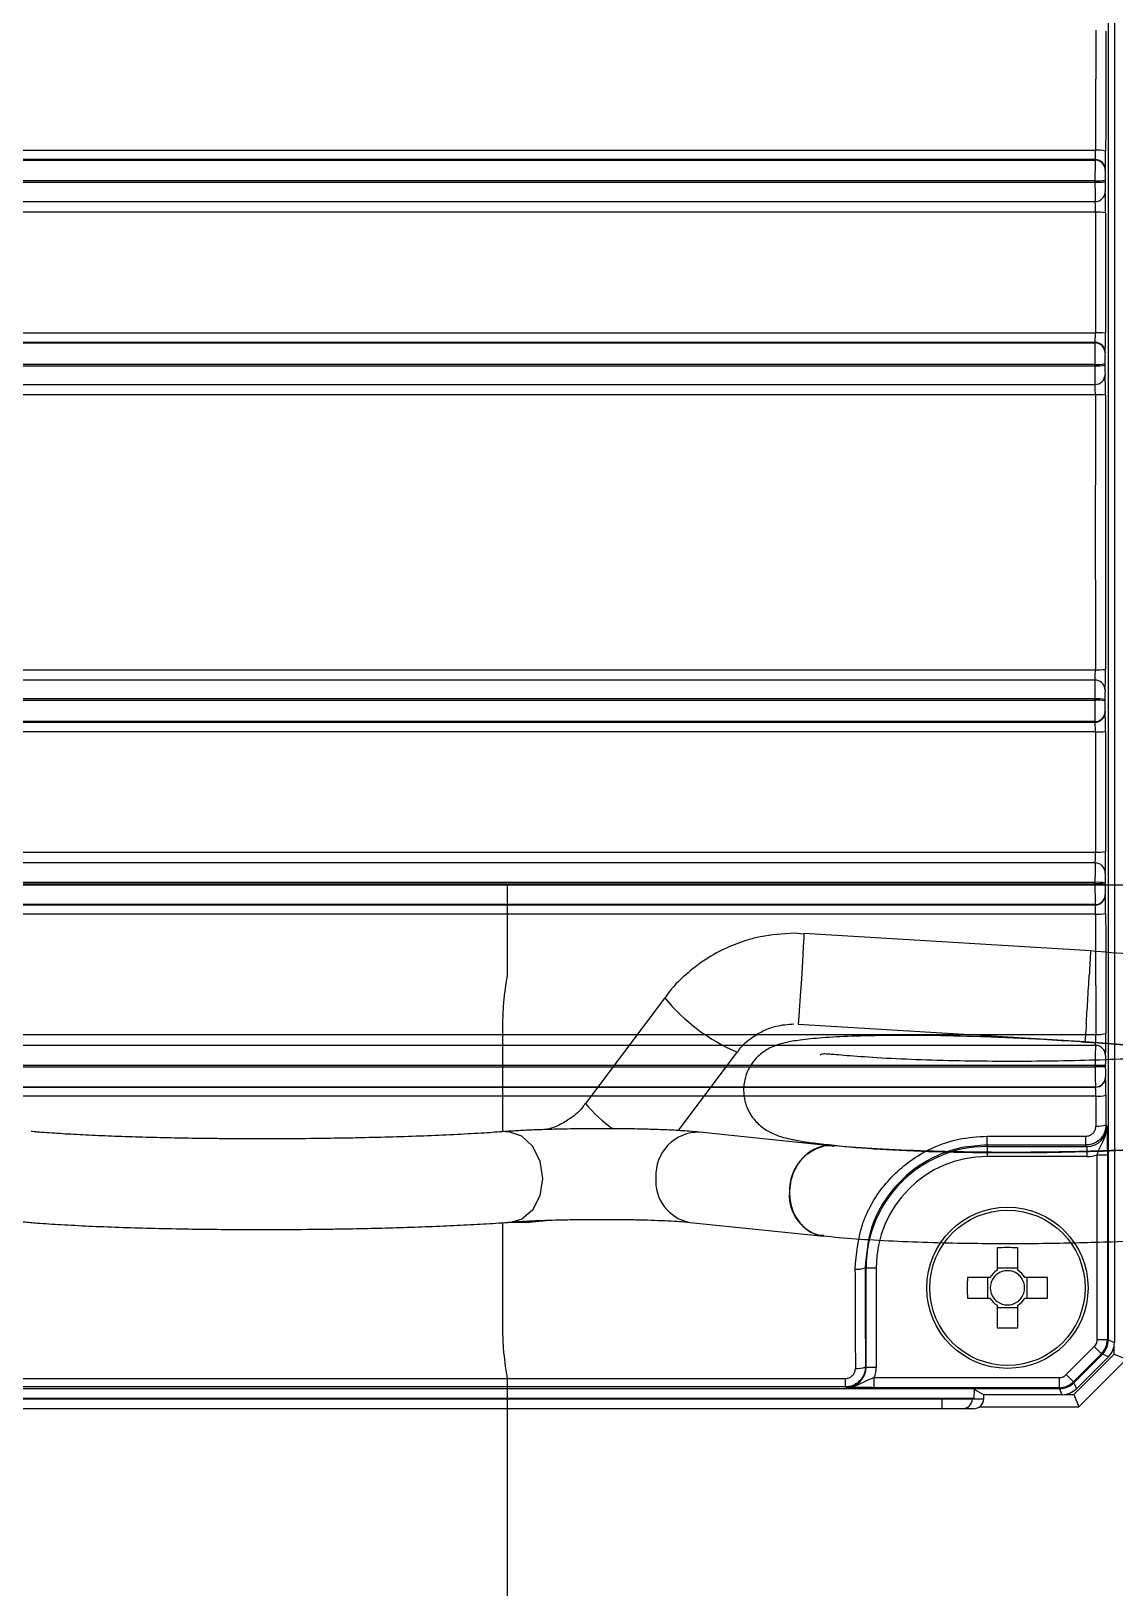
# Model space of a CAD drawing. Header units: centimetres. Extents: x 470464 to 524273, y 49611 to 59074.
# Drawn here: x 508258.4 to 508263.77, y 50594.42 to 50602.15 of the extents above; entities that cross this region are included whole.
import ezdxf

# ---------------------------------------------------------------- set-up
doc = ezdxf.new("R2010")
doc.units = ezdxf.units.CM
doc.header["$MEASUREMENT"] = 0
doc.layers.add('S-COLS-CONC', color=4, linetype='Continuous', lineweight=40)
doc.layers.add('vinç', color=7, linetype='Continuous')

# ---------------------------------------------------------------- blocks, each defined once
blk = doc.blocks.new('dfgxzdyrsgdzb')
at = {"color": 2, "linetype": 'Continuous', "lineweight": 25}
for p, q in [((428299.8887, 68884.4031), (428297.1887, 68884.4031)), ((428299.8887, 68883.95), (428299.8887, 68884.4031)), ((428301.3584, 68884.1588), (428301.3097, 68884.1628)), ((428302.7821, 68884.0748), (428301.3584, 68884.1613)), ((428300.6683, 68883.8423), (428300.276, 68883.3183)), ((428299.8653, 68883.1776), (428299.8653, 68883.7031)), ((428301.3311, 68883.7122), (428302.7565, 68883.6255)), ((428300.737, 68883.1831), (428301.0285, 68883.5726)), ((428299.8719, 68883.1781), (428299.8653, 68883.1781)), ((428301.504, 68883.1062), (428300.8417, 68883.1753)), ((428299.8653, 68882.2031), (428299.8653, 68882.7265)), ((428299.89, 68882.7281), (428299.9949, 68882.7281)), ((428299.9949, 68882.7281), (428300.0984, 68882.7389)), ((428300.795, 68882.7277), (428301.4573, 68882.6586)), ((428299.8887, 68880.1495), (428299.8887, 68881.9562))]:
    blk.add_line(p, q, dxfattribs=at)
at = {"color": 2, "linetype": 'Continuous', "lineweight": 25, "flags": 128}
for points in [[(428301.3584, 68884.1613), (428301.3584, 68884.1613), (428301.358, 68884.1442), (428301.3555, 68884.0955), (428301.3514, 68884.0226), (428301.3463, 68883.9367), (428301.3409, 68883.8507), (428301.3362, 68883.7779), (428301.3327, 68883.7292), (428301.3311, 68883.7122), (428301.3311, 68883.7122)], [(428299.876, 68883.1783), (428299.893, 68883.1785), (428299.9574, 68883.158), (428300.0121, 68883.1064), (428300.0488, 68883.0316), (428300.0619, 68882.945), (428300.0494, 68882.8598), (428300.0132, 68882.7889), (428299.9588, 68882.7431), (428299.9097, 68882.7295)]]:
    blk.add_lwpolyline(points, dxfattribs=at)
at = {"color": 2, "linetype": 'Continuous', "lineweight": 25}
for centre, radius, start, end in [((428301.3912, 68884.4326), 0.9333, 219.23358, 247.1333), ((428300.7371, 68883.6809), 0.5866, 218.18514, 236.38363), ((428300.837, 68882.9629), 0.2125, 88.7333, 183.06688), ((428301.5108, 68882.8873), 0.2239, 104.74429, 182.43694), ((428300.8305, 68882.9313), 0.2066, 174.38832, 260.11153), ((428301.4916, 68882.8608), 0.2051, 175.93618, 260.37703)]:
    blk.add_arc(centre, radius, start, end, dxfattribs=at)
for points, knots in [([(428301.3097, 68884.1628), (428301.2538, 68884.1596), (428301.1756, 68884.1551), (428301.0639, 68884.1259), (428300.9718, 68884.0912), (428300.8679, 68884.0343), (428300.7697, 68883.9571), (428300.7017, 68883.8911), (428300.6737, 68883.8476), (428300.6696, 68883.8413)], [0, 0, 0, 0, 0.225107, 0.315069, 0.464945, 0.621669, 0.791057, 0.969677, 1, 1, 1, 1]), ([(428301.4454, 68883.118), (428301.4785, 68883.1141), (428301.5641, 68883.104), (428301.7503, 68883.0917), (428302.0038, 68883.081), (428302.3014, 68883.0759), (428302.6206, 68883.0776), (428302.9373, 68883.0863), (428303.237, 68883.1016), (428303.5097, 68883.123), (428303.7463, 68883.1494), (428303.9413, 68883.1797), (428304.0969, 68883.2133), (428304.217, 68883.251), (428304.3115, 68883.2933), (428304.3944, 68883.3578), (428304.4446, 68883.4375), (428304.4667, 68883.516), (428304.463, 68883.5927), (428304.4394, 68883.6647), (428304.3961, 68883.7289), (428304.351, 68883.7688), (428304.303, 68883.8012), (428304.2458, 68883.8308), (428304.1543, 68883.867), (428304.0153, 68883.908), (428303.8141, 68883.9527), (428303.5392, 68883.9983), (428303.1866, 68884.0423), (428302.9208, 68884.0636), (428302.7806, 68884.0748)], [0, 0, 0, 0, 0.027564, 0.071407, 0.118735, 0.168997, 0.21831, 0.266058, 0.312274, 0.356986, 0.400221, 0.441162, 0.47887, 0.513444, 0.545598, 0.57894, 0.596424, 0.614226, 0.630548, 0.64354, 0.662387, 0.68407, 0.698506, 0.720212, 0.749274, 0.785557, 0.828918, 0.87921, 0.936285, 1, 1, 1, 1]), ([(428302.7805, 68884.0733), (428302.7806, 68884.0737), (428302.7809, 68884.0755), (428302.7805, 68884.0642), (428302.7793, 68884.0396), (428302.7773, 68884.0027), (428302.7755, 68883.9706), (428302.7746, 68883.9546)], [0, 0, 0, 0, 0.074022, 0.305517, 0.537011, 0.768506, 1, 1, 1, 1]), ([(428299.8653, 68883.7031), (428299.8659, 68883.7309), (428299.8669, 68883.7866), (428299.8742, 68883.8611), (428299.8822, 68883.9173), (428299.8881, 68883.9498), (428299.8881, 68883.95), (428299.8881, 68883.95)], [0, 0, 0, 0, 0.212323, 0.424557, 0.639092, 0.855189, 1, 1, 1, 1]), ([(428301.0303, 68883.5719), (428301.033, 68883.5764), (428301.0508, 68883.6069), (428301.0968, 68883.6439), (428301.1591, 68883.6813), (428301.2282, 68883.7068), (428301.2795, 68883.7106), (428301.3097, 68883.7128)], [0, 0, 0, 0, 0.0486, 0.328226, 0.528743, 0.723059, 1, 1, 1, 1]), ([(428302.7599, 68883.715), (428302.759, 68883.7008), (428302.7571, 68883.6723), (428302.755, 68883.6436), (428302.7537, 68883.6274), (428302.7535, 68883.6274), (428302.7534, 68883.6273)], [0, 0, 0, 0, 0.275194, 0.550388, 0.825582, 1, 1, 1, 1]), ([(428302.7526, 68883.6214), (428302.6905, 68883.6259), (428302.5261, 68883.6377), (428302.2713, 68883.6486), (428302.0062, 68883.6555), (428301.7805, 68883.6562), (428301.5952, 68883.6522), (428301.449, 68883.6443), (428301.3423, 68883.6337), (428301.2696, 68883.6215), (428301.22, 68883.607), (428301.188, 68883.5934), (428301.1537, 68883.5722), (428301.1203, 68883.5427), (428301.0929, 68883.5069), (428301.0699, 68883.459), (428301.0559, 68883.3973), (428301.0651, 68883.3147), (428301.1016, 68883.2457), (428301.1509, 68883.1976), (428301.222, 68883.1575), (428301.291, 68883.1409), (428301.3648, 68883.1264), (428301.4289, 68883.1198), (428301.4454, 68883.118)], [0, 0, 0, 0, 0.054241, 0.14345, 0.227636, 0.30691, 0.381358, 0.451042, 0.51583, 0.570415, 0.612243, 0.641315, 0.658677, 0.673977, 0.690761, 0.704355, 0.724339, 0.750237, 0.779334, 0.809721, 0.840034, 0.904208, 0.975317, 1, 1, 1, 1]), ([(428304.0634, 68883.6732), (428304.0644, 68883.6743), (428304.0701, 68883.6807), (428304.0296, 68883.6608), (428303.9598, 68883.6439), (428303.8444, 68883.6195), (428303.6909, 68883.5962), (428303.509, 68883.5753), (428303.3121, 68883.5583), (428303.1089, 68883.5452), (428302.9044, 68883.5359), (428302.6965, 68883.5296), (428302.4823, 68883.5265), (428302.2618, 68883.5266), (428302.0421, 68883.5304), (428301.8343, 68883.5378), (428301.6536, 68883.5486), (428301.5251, 68883.5589), (428301.4509, 68883.5662), (428301.442, 68883.5605), (428301.4381, 68883.558)], [0, 0, 0, 0, 0.010226, 0.057107, 0.108378, 0.16425, 0.224551, 0.285004, 0.3434, 0.399666, 0.453735, 0.506829, 0.563205, 0.623177, 0.686702, 0.753729, 0.822766, 0.888664, 0.950738, 1, 1, 1, 1]), ([(428303.3641, 68883.5636), (428303.3095, 68883.5704), (428303.1572, 68883.5894), (428302.9468, 68883.6087), (428302.7967, 68883.6186), (428302.7526, 68883.6214)], [0, 0, 0, 0, 0.283421, 0.789535, 1, 1, 1, 1]), ([(428302.7533, 68883.6257), (428302.8713, 68883.6165), (428303.0901, 68883.5995), (428303.2883, 68883.5758), (428303.3797, 68883.5649)], [0, 0, 0, 0, 0.539074, 1, 1, 1, 1]), ([(428300.2743, 68883.3191), (428300.2716, 68883.3146), (428300.2537, 68883.2841), (428300.2078, 68883.2467), (428300.1453, 68883.2104), (428300.102, 68883.1915), (428300.0776, 68883.1887), (428300.0742, 68883.1883)], [0, 0, 0, 0, 0.065003, 0.435395, 0.700999, 0.95839, 1, 1, 1, 1]), ([(428300.2743, 68883.3191), (428300.2716, 68883.3146), (428300.2537, 68883.2841), (428300.2078, 68883.2467), (428300.1453, 68883.2104), (428300.102, 68883.1915), (428300.0776, 68883.1887), (428300.0742, 68883.1883)], [0, 0, 0, 0, 0.065003, 0.435395, 0.700999, 0.95839, 1, 1, 1, 1]), ([(428301.4554, 68882.6606), (428301.5069, 68882.6557), (428301.6063, 68882.6462), (428301.7946, 68882.6353), (428301.9913, 68882.6279), (428302.2451, 68882.6227), (428302.5447, 68882.6226), (428302.8677, 68882.6304), (428303.1577, 68882.6437), (428303.4448, 68882.6639), (428303.684, 68882.6892), (428303.868, 68882.7161), (428304.0274, 68882.7453), (428304.167, 68882.7823), (428304.2676, 68882.8228), (428304.3401, 68882.8687), (428304.3904, 68882.9157), (428304.4293, 68882.9744), (428304.4528, 68883.045), (428304.4564, 68883.1183), (428304.439, 68883.1853), (428304.4098, 68883.2422), (428304.3752, 68883.2857), (428304.3451, 68883.3088), (428304.3336, 68883.3176)], [0, 0, 0, 0, 0.061128, 0.118206, 0.171247, 0.220266, 0.306103, 0.376024, 0.435378, 0.502458, 0.579054, 0.621107, 0.664892, 0.738004, 0.788364, 0.819909, 0.846147, 0.871518, 0.890755, 0.915267, 0.937724, 0.954245, 0.982566, 1, 1, 1, 1]), ([(428298.7533, 68883.1424), (428298.6801, 68883.1423), (428298.5773, 68883.1422), (428298.4283, 68883.1434), (428298.3043, 68883.145), (428298.163, 68883.1478), (428298.0236, 68883.1516), (428297.8893, 68883.1565), (428297.7641, 68883.1623), (428297.6525, 68883.1688), (428297.5725, 68883.1744), (428297.535, 68883.1779), (428297.525, 68883.1788)], [0, 0, 0, 0, 0.151332, 0.212698, 0.313467, 0.416205, 0.524263, 0.634285, 0.744685, 0.854029, 0.961031, 1, 1, 1, 1]), ([(428299.876, 68883.1784), (428299.8427, 68883.176), (428299.7702, 68883.1707), (428299.6405, 68883.1636), (428299.4947, 68883.1571), (428299.3405, 68883.1518), (428299.1951, 68883.148), (428299.0583, 68883.1453), (428298.9158, 68883.1433), (428298.8129, 68883.1427), (428298.7533, 68883.1424)], [0, 0, 0, 0, 0.117395, 0.25569, 0.393883, 0.527332, 0.660091, 0.757576, 0.859548, 1, 1, 1, 1]), ([(428300.3227, 68883.1928), (428300.2761, 68883.1924), (428300.2111, 68883.1919), (428300.1199, 68883.1899), (428300.0477, 68883.1877), (428299.9708, 68883.1843), (428299.9138, 68883.1812), (428299.8857, 68883.1789), (428299.8779, 68883.1783)], [0, 0, 0, 0, 0.2792992, 0.390031, 0.5695758, 0.7477291, 0.9305916, 1, 1, 1, 1]), ([(428300.84, 68883.1751), (428300.8235, 68883.1768), (428300.7839, 68883.1809), (428300.707, 68883.1853), (428300.6212, 68883.1888), (428300.5405, 68883.191), (428300.4438, 68883.1927), (428300.3702, 68883.1927), (428300.3227, 68883.1928)], [0, 0, 0, 0, 0.1394829, 0.3360875, 0.5062336, 0.6412146, 0.7684189, 1, 1, 1, 1]), ([(428301.507, 68883.1044), (428301.4964, 68883.1063), (428301.4644, 68883.1119), (428301.41, 68883.0937), (428301.3531, 68883.0532), (428301.3159, 68882.9996), (428301.2923, 68882.94), (428301.289, 68882.9008), (428301.2871, 68882.8777)], [0, 0, 0, 0, 0.098319, 0.296576, 0.494769, 0.693018, 0.818763, 1, 1, 1, 1]), ([(428303.6979, 68883.1455), (428303.6791, 68883.1429), (428303.619, 68883.1344), (428303.4967, 68883.121), (428303.3236, 68883.1055), (428303.1135, 68883.0915), (428302.8686, 68883.0802), (428302.5937, 68883.0731), (428302.2988, 68883.0716), (428302.0013, 68883.0768), (428301.7168, 68883.0887), (428301.5777, 68883.1013), (428301.5057, 68883.1078)], [0, 0, 0, 0, 0.030936, 0.098818, 0.176581, 0.264259, 0.361888, 0.469493, 0.587093, 0.714705, 0.852338, 1, 1, 1, 1]), ([(428301.2871, 68882.8753), (428301.2893, 68882.8501), (428301.2933, 68882.8064), (428301.3214, 68882.7452), (428301.3631, 68882.6969), (428301.4126, 68882.6663), (428301.4459, 68882.6643), (428301.4574, 68882.6636)], [0, 0, 0, 0, 0.234292, 0.407713, 0.641631, 0.875569, 1, 1, 1, 1]), ([(428297.4862, 68882.7306), (428297.5089, 68882.7286), (428297.5655, 68882.7236), (428297.6747, 68882.7166), (428297.8099, 68882.7095), (428297.9588, 68882.7035), (428298.1187, 68882.6987), (428298.2731, 68882.6955), (428298.4173, 68882.6935), (428298.5726, 68882.6922), (428298.6852, 68882.6923), (428298.7548, 68882.6924)], [0, 0, 0, 0, 0.0784524, 0.1951193, 0.3168351, 0.4386031, 0.5571827, 0.6808718, 0.7721395, 0.8592045, 1, 1, 1, 1]), ([(428298.7548, 68882.6924), (428298.8295, 68882.6928), (428298.9344, 68882.6935), (428299.0865, 68882.6957), (428299.2132, 68882.6983), (428299.3579, 68882.7021), (428299.5011, 68882.7071), (428299.6404, 68882.7131), (428299.7701, 68882.7201), (428299.8602, 68882.7257), (428299.9027, 68882.7291), (428299.9097, 68882.7297)], [0, 0, 0, 0, 0.1719895, 0.241657, 0.3561533, 0.4730076, 0.5961527, 0.721913, 0.8486786, 0.9750815, 1, 1, 1, 1]), ([(428299.913, 68882.7295), (428299.921, 68882.7302), (428299.9495, 68882.7326), (428300.0122, 68882.7358), (428300.0876, 68882.7388), (428300.162, 68882.7408), (428300.2395, 68882.7422), (428300.2955, 68882.7426), (428300.3242, 68882.7428)], [0, 0, 0, 0, 0.087961, 0.310855, 0.494431, 0.644138, 0.817114, 1, 1, 1, 1]), ([(428300.3242, 68882.7428), (428300.3683, 68882.7427), (428300.4299, 68882.7427), (428300.5158, 68882.7414), (428300.5831, 68882.7398), (428300.6539, 68882.7372), (428300.7153, 68882.7341), (428300.7635, 68882.7308), (428300.785, 68882.7286), (428300.7941, 68882.7277)], [0, 0, 0, 0, 0.228398, 0.319172, 0.465534, 0.609574, 0.755077, 0.895224, 1, 1, 1, 1]), ([(428299.8881, 68881.9562), (428299.8883, 68881.9553), (428299.8889, 68881.9518), (428299.8855, 68881.9705), (428299.8796, 68882.0069), (428299.8724, 68882.0609), (428299.8664, 68882.1326), (428299.8656, 68882.182), (428299.8653, 68882.2031)], [0, 0, 0, 0, 0.068724, 0.279483, 0.407907, 0.623287, 0.838719, 1, 1, 1, 1])]:
    blk.add_open_spline(points, degree=3, knots=knots, dxfattribs=at)
for points in [[(428302.767, 68883.8261), (428302.7697, 68883.8701), (428302.7724, 68883.9154), (428302.7746, 68883.9546)], [(428302.7599, 68883.715), (428302.762, 68883.7472), (428302.7645, 68883.786), (428302.767, 68883.8261)], [(428301.287, 68882.8753), (428301.287, 68882.8761), (428301.287, 68882.8769), (428301.2871, 68882.8777)]]:
    blk.add_open_spline(points, degree=3, dxfattribs=at)
blk = doc.blocks.new('djdtyryhryryhftr')
at = {"layer": 'vinç', "color": 2}
blk.add_line((428247.4182, 69102.9634), (428329.9182, 69102.9634), dxfattribs=at)
blk = doc.blocks.new('tyrhjutry5wjtuydhtsr')
at = {"color": 2, "linetype": 'Continuous', "lineweight": 25}
for p, q in [((71819.6983, 30597.1106), (71819.6983, 30589.0934)), ((71819.6987, 30597.1108), (71819.6987, 30589.0933)), ((71819.7289, 30597.1232), (71819.7289, 30589.0808)), ((71811.2611, 30594.9978), (71819.6355, 30594.9978)), ((71819.6339, 30594.9516), (71811.2627, 30594.9516)), ((71811.2632, 30594.9497), (71819.6335, 30594.9497)), ((71819.6335, 30594.9497), (71819.6339, 30594.9516)), ((71819.6839, 30594.9017), (71819.6834, 30594.8998)), ((71819.6326, 30594.8465), (71811.264, 30594.8465)), ((71811.264, 30594.8396), (71819.6326, 30594.8396)), ((71819.6326, 30594.8396), (71819.6326, 30594.8465)), ((71819.6826, 30594.8482), (71819.6826, 30594.8414)), ((71811.2631, 30594.7432), (71819.6335, 30594.7432)), ((71819.6352, 30594.6901), (71811.2614, 30594.6901)), ((71811.262, 30594.0925), (71819.6347, 30594.0925)), ((71819.6331, 30594.0446), (71811.2635, 30594.0446)), ((71811.264, 30594.0418), (71819.6326, 30594.0418)), ((71819.6326, 30594.0418), (71819.6331, 30594.0446)), ((71819.6319, 30593.9354), (71811.2648, 30593.9354)), ((71819.6319, 30593.9285), (71819.6319, 30593.9354)), ((71819.6818, 30593.9389), (71819.6819, 30593.932)), ((71819.6831, 30593.9949), (71819.6826, 30593.9921)), ((71811.2648, 30593.9285), (71819.6319, 30593.9285)), ((71819.6345, 30593.7842), (71811.2621, 30593.7842)), ((71811.2639, 30593.8355), (71819.6327, 30593.8355)), ((71811.2621, 30592.4198), (71819.6345, 30592.4198)), ((71819.6327, 30592.3685), (71811.2639, 30592.3685)), ((71819.6424, 30592.3676), (71819.6327, 30592.3685)), ((71819.6319, 30592.2755), (71811.2648, 30592.2755)), ((71811.2648, 30592.2686), (71819.6319, 30592.2686)), ((71819.6319, 30592.2686), (71819.6319, 30592.2755)), ((71819.6819, 30592.272), (71819.6818, 30592.2651)), ((71811.2635, 30592.1594), (71819.6331, 30592.1594)), ((71819.6326, 30592.1622), (71811.264, 30592.1622)), ((71819.6331, 30592.1594), (71819.6326, 30592.1622)), ((71819.6826, 30592.2119), (71819.6831, 30592.2091)), ((71819.6347, 30592.1116), (71811.262, 30592.1116)), ((71811.2614, 30591.5139), (71819.6352, 30591.5139)), ((71819.6335, 30591.4609), (71811.2631, 30591.4609)), ((71819.6326, 30591.3644), (71811.264, 30591.3644)), ((71811.264, 30591.3575), (71819.6326, 30591.3575)), ((71819.6326, 30591.3575), (71819.6326, 30591.3644)), ((71819.6826, 30591.3627), (71819.6826, 30591.3558)), ((71811.2627, 30591.2524), (71819.6339, 30591.2524)), ((71819.6335, 30591.2543), (71811.2632, 30591.2543)), ((71819.6339, 30591.2524), (71819.6335, 30591.2543)), ((71819.6834, 30591.3042), (71819.6839, 30591.3023)), ((71819.6355, 30591.2062), (71811.2611, 30591.2062)), ((71811.2602, 30590.6099), (71819.6364, 30590.6099)), ((71819.6348, 30590.5552), (71811.2618, 30590.5552)), ((71819.634, 30590.4554), (71811.2626, 30590.4554)), ((71811.2626, 30590.4486), (71819.634, 30590.4486)), ((71819.634, 30590.4486), (71819.634, 30590.4554)), ((71819.684, 30590.4554), (71819.634, 30590.4554)), ((71819.684, 30590.4486), (71819.634, 30590.4486)), ((71819.684, 30590.4554), (71819.684, 30590.4486)), ((71819.6848, 30590.3986), (71819.6853, 30590.3977)), ((71819.637, 30590.3031), (71811.2596, 30590.3031)), ((71811.2613, 30590.3477), (71819.6353, 30590.3477)), ((71819.6348, 30590.3486), (71811.2618, 30590.3486)), ((71819.6353, 30590.3477), (71819.6348, 30590.3486)), ((71819.6873, 30590.1607), (71819.6922, 30590.1533)), ((71819.0983, 30590.1048), (71819.5874, 30590.1048)), ((71819.0983, 30590.0606), (71819.0983, 30590.1048)), ((71819.5874, 30590.0606), (71819.5874, 30590.1048)), ((71819.5874, 30590.0606), (71819.0983, 30590.0606)), ((71819.0983, 30590.0533), (71819.0983, 30590.0606)), ((71819.0983, 30590.0533), (71819.5923, 30590.0533)), ((71819.0983, 30590.0533), (71819.0983, 30590.0033)), ((71819.5923, 30590.0033), (71819.0983, 30590.0033)), ((71819.5923, 30590.0533), (71819.5874, 30590.0606)), ((71819.5923, 30590.0533), (71819.5923, 30590.0033)), ((71819.6439, 30590.0125), (71819.6939, 30590.0125)), ((71819.6439, 30589.0952), (71819.6439, 30590.0125)), ((71819.6939, 30590.0125), (71819.6939, 30589.0952)), ((71819.1468, 30589.5505), (71819.1468, 30589.4388)), ((71819.2498, 30589.4388), (71819.2498, 30589.5505)), ((71818.497, 30589.452), (71818.4919, 30589.452)), ((71818.497, 30588.9581), (71818.497, 30589.452)), ((71818.497, 30589.452), (71818.547, 30589.452)), ((71818.547, 30589.452), (71818.547, 30588.9581)), ((71819.1115, 30589.4035), (71818.9999, 30589.4035)), ((71819.1, 30589.4035), (71819.1, 30589.3005)), ((71819.2498, 30589.4503), (71819.1468, 30589.4503)), ((71819.3968, 30589.4035), (71819.2851, 30589.4035)), ((71819.2966, 30589.3005), (71819.2966, 30589.4035)), ((71818.9999, 30589.3005), (71819.1115, 30589.3005)), ((71819.2851, 30589.3005), (71819.3968, 30589.3005)), ((71819.1468, 30589.2652), (71819.1468, 30589.1536)), ((71819.1468, 30589.2537), (71819.2498, 30589.2537)), ((71819.2498, 30589.1536), (71819.2498, 30589.2652)), ((71819.6439, 30589.0952), (71819.6939, 30589.0952)), ((71819.6939, 30589.0952), (71819.6983, 30589.0934)), ((71819.6987, 30589.0933), (71819.6983, 30589.0933)), ((71819.6987, 30589.0933), (71819.7289, 30589.0808)), ((71819.7283, 30589.022), (71819.7283, 30589.0704)), ((71819.4904, 30588.921), (71819.6293, 30589.0599)), ((71819.6646, 30589.0245), (71819.5258, 30588.8857)), ((71819.669, 30589.0227), (71819.5276, 30588.8813)), ((71819.6695, 30589.0225), (71819.5278, 30588.8809)), ((71819.5283, 30588.822), (71819.7283, 30589.022)), ((71819.6996, 30589.0101), (71819.5403, 30588.8508)), ((71819.5533, 30588.7618), (71819.7885, 30588.9971)), ((71819.6293, 30589.0599), (71819.6646, 30589.0245)), ((71819.669, 30589.0227), (71819.6646, 30589.0245)), ((71819.6695, 30589.0225), (71819.6691, 30589.0228)), ((71819.6996, 30589.0101), (71819.6695, 30589.0225)), ((71819.7283, 30589.022), (71819.7885, 30588.9971)), ((71818.4939, 30588.9602), (71818.497, 30588.9581)), ((71818.497, 30588.9581), (71818.547, 30588.9581)), ((71819.4904, 30588.921), (71819.5258, 30588.8857)), ((71812.4641, 30588.852), (71819.0326, 30588.852)), ((71812.5025, 30588.9019), (71818.3941, 30588.9019)), ((71818.3941, 30588.86), (71812.5025, 30588.86)), ((71818.3941, 30588.86), (71818.3941, 30588.9019)), ((71818.397, 30588.8581), (71818.3941, 30588.86)), ((71818.5378, 30588.8564), (71818.5378, 30588.9064)), ((71818.5378, 30588.9064), (71819.4551, 30588.9064)), ((71819.4551, 30588.8564), (71818.5378, 30588.8564)), ((71819.0326, 30588.852), (71819.0308, 30588.802)), ((71819.0815, 30588.8215), (71819.0324, 30588.8465)), ((71819.0326, 30588.852), (71819.4569, 30588.852)), ((71819.4571, 30588.8516), (71819.0326, 30588.8516)), ((71819.4551, 30588.9064), (71819.4551, 30588.8564)), ((71819.4569, 30588.852), (71819.4551, 30588.8564)), ((71819.4571, 30588.8516), (71819.4571, 30588.852)), ((71819.4695, 30588.8215), (71819.4571, 30588.8516)), ((71819.5258, 30588.8857), (71819.5276, 30588.8813)), ((71819.5278, 30588.8809), (71819.5275, 30588.8812)), ((71819.5278, 30588.8809), (71819.5403, 30588.8508)), ((71819.0308, 30588.802), (71812.4658, 30588.802)), ((71812.6234, 30588.8003), (71818.8732, 30588.8003)), ((71818.8732, 30588.8003), (71818.8732, 30588.802)), ((71818.8732, 30588.8003), (71819.0249, 30588.8003)), ((71818.8732, 30588.8003), (71818.8732, 30588.752)), ((71819.0249, 30588.8003), (71819.025, 30588.802)), ((71819.0249, 30588.8003), (71819.0808, 30588.8003)), ((71819.0605, 30588.7618), (71819.5533, 30588.7618)), ((71819.0808, 30588.8003), (71819.0815, 30588.8215)), ((71819.4695, 30588.8215), (71819.0815, 30588.8215)), ((71819.48, 30588.822), (71819.5283, 30588.822)), ((71819.5283, 30588.822), (71819.5533, 30588.7618)), ((71818.8732, 30588.752), (71812.6234, 30588.752)), ((71818.9749, 30588.752), (71818.8732, 30588.752)), ((71819.0308, 30588.752), (71818.9749, 30588.752))]:
    blk.add_line(p, q, dxfattribs=at)
for radius in [0.4, 0.3853]:
    blk.add_circle((71819.1983, 30589.352), radius, dxfattribs=at)
for centre, radius, start, end in [((71819.6334, 30594.8997), 0.05, 0.14724, 89.98378), ((71819.6339, 30594.9016), 0.05, 0.14724, 89.98378), ((71819.6475, 30594.8168), 0.1815, 77.88732, 93.76369), ((71819.6446, 30595.2207), 0.3744, 268.1687, 275.82947), ((71819.6446, 30595.2138), 0.3744, 268.1687, 275.82947), ((71819.6335, 30594.7932), 0.05, 270.02637, 359.95774), ((71819.6471, 30594.4749), 0.2155, 79.82864, 93.17386), ((71819.6466, 30593.7497), 0.343, 83.63395, 91.9986), ((71819.6327, 30593.9918), 0.05, 0.27574, 90.03027), ((71819.6331, 30593.9947), 0.05, 0.27574, 90.03027), ((71819.6438, 30594.1246), 0.1896, 266.39546, 281.58633), ((71819.6438, 30594.1177), 0.1896, 266.39546, 281.58633), ((71819.6327, 30593.8855), 0.05, 269.99736, 0.01047), ((71819.6465, 30593.2876), 0.4967, 85.61003, 91.38104), ((71819.6465, 30592.9164), 0.4967, 268.61896, 274.38997), ((71819.6327, 30592.3185), 0.05, 359.98992, 78.84414), ((71819.6438, 30592.0863), 0.1896, 78.41367, 93.60454), ((71819.6438, 30592.0794), 0.1896, 78.41367, 93.60454), ((71819.6327, 30592.2122), 0.05, 269.96973, 359.72426), ((71819.6331, 30592.2093), 0.05, 269.96973, 359.72426), ((71819.6466, 30592.4543), 0.343, 268.0014, 276.36605), ((71819.6335, 30591.4109), 0.05, 0.04226, 89.97363), ((71819.6471, 30591.7291), 0.2155, 266.82614, 280.17136), ((71819.6446, 30590.9902), 0.3744, 84.17053, 91.8313), ((71819.6446, 30590.9833), 0.3744, 84.17053, 91.8313), ((71819.6334, 30591.3043), 0.05, 270.01622, 359.85276), ((71819.6339, 30591.3024), 0.05, 270.01622, 359.85276), ((71819.6475, 30591.3873), 0.1815, 266.23631, 282.11268), ((71819.6483, 30590.7492), 0.1398, 265.13183, 285.82888), ((71819.6348, 30590.5052), 0.05, 0.12991, 89.97957), ((71819.6348, 30590.3987), 0.05, 270.02777, 359.94604), ((71819.6353, 30590.3977), 0.05, 270.02777, 359.94604), ((71819.6488, 30590.428), 0.1254, 264.58652, 287.71385), ((71819.6491, 30590.2741), 0.1196, 264.32961, 288.61602), ((71819.0983, 30589.452), 0.6013, 90, 180), ((71819.0983, 30589.452), 0.5513, 90, 180), ((71819.1983, 30588.1133), 1.4381, 87.94769, 92.05231), ((71818.4534, 30589.5446), 0.1003, 263.43836, 292.59297), ((71820.437, 30589.352), 1.4381, 177.94769, 182.05231), ((71819.1983, 30589.352), 0.1009, 120.68693, 149.31307), ((71819.1983, 30589.352), 0.0851, 142.7589, 217.2411), ((71819.1983, 30589.352), 0.0851, 127.2411, 142.7589), ((71819.1983, 30589.352), 0.0851, 52.7589, 127.2411), ((71819.1983, 30589.352), 0.1009, 30.68693, 59.31307), ((71819.1983, 30589.352), 0.0851, 37.2411, 52.7589), ((71819.1983, 30589.352), 0.0851, 322.7589, 37.2411), ((71817.9596, 30589.352), 1.4381, 357.94769, 2.05231), ((71819.1983, 30589.352), 0.1009, 210.68693, 239.31307), ((71819.1983, 30589.352), 0.0851, 217.2411, 232.7589), ((71819.1983, 30589.352), 0.1009, 300.68693, 329.31307), ((71819.1983, 30589.352), 0.0851, 307.2411, 322.7589), ((71819.1983, 30589.352), 0.0851, 232.7589, 307.2411), ((71819.1983, 30590.5907), 1.4381, 267.94769, 272.05231), ((71819.5939, 30589.0952), 0.1, 315.00361, 359.99639), ((71819.5987, 30589.0933), 0.1, 315.0009, 359.9991), ((71818.4553, 30589.0413), 0.0899, 262.72132, 295.43641), ((71819.4551, 30588.9564), 0.1, 270.00361, 314.99639), ((71819.4571, 30588.9516), 0.1, 270.0009, 314.9991), ((71818.9749, 30588.802), 0.05, 270.00416, 358.00456)]:
    blk.add_arc(centre, radius, start, end, dxfattribs=at)
for centre, major_axis, ratio, start_param, end_param in [((71820.0869, 30593.102), (0, 25.9786), 0.017421, 1.47472, 1.497755), ((71820.1369, 30593.102), (0, 25.9286), 0.017455, 1.47472, 1.497755), ((71819.6335, 30594.85), (0, 0.1), 0.008728, 0.069813, 1.605703), ((71819.6338, 30595.0015), (0, 0.05), 0.03491, 3.211406, 4.639347), ((71819.6838, 30595.0015), (0, 0.1), 0.017455, 3.211406, 4.639347), ((71819.6835, 30594.85), (0, 0.05), 0.017455, 0.069813, 1.605703), ((71819.6335, 30594.8431), (0, 0.1), 0.008728, 1.605703, 3.112285), ((71819.6835, 30594.8431), (0, 0.05), 0.017455, 1.605703, 3.112285), ((71819.6834, 30594.6932), (0, 0.1), 0.017455, 4.651219, 6.253877), ((71819.6334, 30594.6932), (0, 0.05), 0.03491, 4.651219, 6.253877), ((71820.0869, 30593.102), (0, 25.9786), 0.017421, 1.509627, 1.532661), ((71820.1369, 30593.102), (0, 25.9286), 0.017455, 1.509627, 1.532661), ((71819.6329, 30594.0944), (0, 0.05), 0.03491, 3.246312, 4.674254), ((71819.6829, 30594.0944), (0, 0.1), 0.017455, 3.246312, 4.674254), ((71819.6327, 30593.9424), (0, 0.1), 0.008728, 0.10472, 1.640609), ((71819.6827, 30593.9424), (0, 0.05), 0.017455, 0.10472, 1.640609), ((71819.6327, 30593.9355), (0, 0.1), 0.008728, 1.640609, 3.147191), ((71819.6827, 30593.9355), (0, 0.05), 0.017455, 1.640609, 3.147191), ((71819.6827, 30593.7855), (0, 0.1), 0.017455, 4.686126, 6.288784), ((71819.6327, 30593.7855), (0, 0.05), 0.03491, 4.686126, 6.288784), ((71820.0869, 30593.102), (0, 25.9786), 0.017421, 1.544533, 1.597059), ((71820.1369, 30593.102), (0, 25.9286), 0.017455, 1.544533, 1.597059), ((71819.6327, 30592.4185), (0, 0.05), 0.03491, 3.135994, 4.738652), ((71819.6827, 30592.4185), (0, 0.1), 0.017455, 3.683152, 4.738652), ((71819.6327, 30592.2685), (0, 0.1), 0.008728, 6.277587, 7.784168), ((71819.6827, 30592.2685), (0, 0.05), 0.017455, 6.277587, 6.999764), ((71819.6827, 30592.4185), (0, 0.1), 0.017455, 3.135994, 3.683152), ((71819.6327, 30592.2617), (0, 0.1), 0.008728, 1.500983, 3.036873), ((71819.6827, 30592.2617), (0, 0.05), 0.017455, 1.500983, 3.036873), ((71819.6827, 30592.2685), (0, 0.05), 0.017455, 0.716578, 1.500983), ((71819.6329, 30592.1096), (0, 0.05), 0.03491, 4.750524, 6.178466), ((71819.6829, 30592.1096), (0, 0.1), 0.017455, 4.750524, 6.178466), ((71820.0869, 30593.102), (0, 25.9786), 0.017421, 1.608931, 1.631966), ((71820.1369, 30593.102), (0, 25.9286), 0.017455, 1.608931, 1.631966), ((71819.6335, 30591.3609), (0, 0.1), 0.008728, 0.029308, 1.53589), ((71819.6334, 30591.5108), (0, 0.05), 0.03491, 3.170901, 4.773558), ((71819.6834, 30591.5108), (0, 0.1), 0.017455, 3.170901, 4.773558), ((71819.6835, 30591.3609), (0, 0.05), 0.017455, 0.029308, 1.53589), ((71819.6335, 30591.3541), (0, 0.1), 0.008728, 1.53589, 3.071779), ((71819.6835, 30591.3541), (0, 0.05), 0.017455, 1.53589, 3.071779), ((71819.6338, 30591.2025), (0, 0.05), 0.03491, 4.785431, 6.213372), ((71819.6838, 30591.2025), (0, 0.1), 0.017455, 4.785431, 6.213372), ((71820.0869, 30593.102), (0, 25.9786), 0.017421, 1.643838, 1.666872), ((71820.1369, 30593.102), (0, 25.9286), 0.017455, 1.643838, 1.666872), ((71819.6847, 30590.6051), (0, 0.1), 0.017455, 3.205807, 4.808465), ((71819.6349, 30590.4554), (0, 0.1), 0.008728, 0.064215, 1.570796), ((71819.6347, 30590.6051), (0, 0.05), 0.03491, 3.205807, 4.808465), ((71819.6848, 30590.4554), (0, 0.05), 0.017455, 0.064215, 1.570796), ((71819.6349, 30590.4486), (0, 0.1), 0.008728, 1.570796, 3.106686), ((71819.6848, 30590.4486), (0, 0.05), 0.017455, 1.570796, 3.106686), ((71819.6852, 30590.2977), (0, 0.1), 0.017455, 4.820337, 6.248279), ((71819.6352, 30590.2977), (0, 0.05), 0.03491, 4.820337, 6.248279), ((71820.0869, 30593.102), (0, 25.9786), 0.017421, 1.678745, 1.684479), ((71820.1369, 30593.102), (0, 25.9286), 0.017455, 1.678745, 1.684479), ((71819.5922, 30590.1534), (-0.0555, 0.0833), 0.999011, 2.553877, 4.124217), ((71819.5922, 30590.1534), (-0.0832, 0.1249), 0.999505, 2.553877, 2.905625), ((71819.1641, 30593.102), (0, 25.9286), 0.026186, 1.712037, 1.731225), ((71819.1142, 30593.102), (0, 25.9786), 0.026136, 1.712037, 1.731225), ((71819.5939, 30589.0952), (0.0462, -0.0191), 0.999822, 5.890549, 6.675821), ((71819.5983, 30589.0934), (0.0924, -0.0383), 0.999822, 5.890549, 6.675821), ((71819.6289, 30589.0808), (-0.0924, 0.0383), 0.999955, 2.748909, 3.534276), ((71818.397, 30588.9581), (0.0833, -0.0555), 0.999011, 5.300561, 6.870901), ((71818.397, 30588.9581), (-0.1249, 0.0832), 0.999505, 3.37756, 3.729308), ((71819.4551, 30588.9564), (-0.0191, 0.0462), 0.999822, 2.748957, 3.534229), ((71819.4569, 30588.952), (-0.0383, 0.0924), 0.999822, 2.748957, 3.534229), ((71819.4695, 30588.9215), (-0.0383, 0.0924), 0.999955, 2.748909, 3.534276), ((71819.0308, 30588.802), (-0.05, 0), 0.999848, 1.570796, 3.106686)]:
    blk.add_ellipse(centre, major_axis=major_axis, ratio=ratio, start_param=start_param, end_param=end_param, dxfattribs=at)
for points, knots in [([(71819.6873, 30590.1607), (71819.6861, 30590.1494), (71819.6839, 30590.1267), (71819.6665, 30590.0965), (71819.6408, 30590.0739), (71819.6128, 30590.0622), (71819.5945, 30590.0611), (71819.5874, 30590.0606)], [0, 0, 0, 0, 0.2164053, 0.4332752, 0.6494381, 0.8638691, 1, 1, 1, 1]), ([(71819.5874, 30590.1048), (71819.5909, 30590.105), (71819.6001, 30590.1056), (71819.6141, 30590.1115), (71819.6269, 30590.1229), (71819.6356, 30590.138), (71819.6367, 30590.1494), (71819.6373, 30590.1551)], [0, 0, 0, 0, 0.135568, 0.349274, 0.565246, 0.782603, 1, 1, 1, 1]), ([(71819.6439, 30590.0125), (71819.6466, 30590.0206), (71819.6524, 30590.0384), (71819.6701, 30590.0733), (71819.6886, 30590.1104), (71819.6923, 30590.1427), (71819.6922, 30590.1531), (71819.6922, 30590.1533)], [0, 0, 0, 0, 0.162018, 0.354554, 0.790582, 0.995844, 1, 1, 1, 1]), ([(71819.6922, 30590.1533), (71819.6922, 30590.1532), (71819.6924, 30590.1479), (71819.6928, 30590.1293), (71819.6934, 30590.0984), (71819.6939, 30590.0537), (71819.6939, 30590.0263), (71819.6939, 30590.0125)], [0, 0, 0, 0, 0.003542, 0.154386, 0.540249, 0.769622, 1, 1, 1, 1]), ([(71818.442, 30589.445), (71818.449, 30589.5193), (71818.4631, 30589.6679), (71818.5769, 30589.8665), (71818.7446, 30590.0157), (71818.9294, 30590.0938), (71819.0507, 30590.1017), (71819.0983, 30590.1048)], [0, 0, 0, 0, 0.216658, 0.433276, 0.648533, 0.862019, 1, 1, 1, 1]), ([(71819.0983, 30590.0606), (71819.0543, 30590.0578), (71818.9422, 30590.0505), (71818.7715, 30589.9784), (71818.6165, 30589.8407), (71818.5114, 30589.6576), (71818.4984, 30589.5205), (71818.4919, 30589.452)], [0, 0, 0, 0, 0.138027, 0.351557, 0.566811, 0.783388, 1, 1, 1, 1]), ([(71818.4939, 30588.9602), (71818.4928, 30588.9488), (71818.4906, 30588.926), (71818.473, 30588.8957), (71818.4472, 30588.8732), (71818.4193, 30588.8616), (71818.4011, 30588.8605), (71818.3941, 30588.86)], [0, 0, 0, 0, 0.2173549, 0.4355004, 0.6523908, 0.8664233, 1, 1, 1, 1]), ([(71818.3941, 30588.9019), (71818.3976, 30588.9022), (71818.4067, 30588.9027), (71818.4207, 30588.9085), (71818.4336, 30588.9199), (71818.4423, 30588.9351), (71818.4434, 30588.9465), (71818.4439, 30588.9522)], [0, 0, 0, 0, 0.13278, 0.34573, 0.562297, 0.781144, 1, 1, 1, 1]), ([(71818.397, 30588.8581), (71818.3972, 30588.8581), (71818.4077, 30588.8581), (71818.44, 30588.8617), (71818.477, 30588.8802), (71818.5119, 30588.898), (71818.5297, 30588.9037), (71818.5378, 30588.9064)], [0, 0, 0, 0, 0.004156, 0.209418, 0.645446, 0.837982, 1, 1, 1, 1]), ([(71818.5378, 30588.8564), (71818.5241, 30588.8564), (71818.4966, 30588.8565), (71818.4519, 30588.8569), (71818.4211, 30588.8575), (71818.4025, 30588.858), (71818.3972, 30588.8581), (71818.397, 30588.8581)], [0, 0, 0, 0, 0.230378, 0.459751, 0.845614, 0.996458, 1, 1, 1, 1]), ([(71819.0308, 30588.802), (71819.0308, 30588.802), (71819.0308, 30588.802), (71819.0308, 30588.802), (71819.0308, 30588.802), (71819.0308, 30588.802)], [0, 0, 0, 0, 0.272916, 0.554969, 1, 1, 1, 1])]:
    blk.add_open_spline(points, degree=3, knots=knots, dxfattribs=at)
blk = doc.blocks.new('EAWREWFWEFWEGWR')
at = {"layer": 'S-COLS-CONC', "color": 2}
blk.add_blockref('tyrhjutry5wjtuydhtsr', (356460.0499, 38226.6113), dxfattribs=at)
at = {"layer": 'vinç', "color": 0}
for name, p in [('djdtyryhryryhftr', (0, -285)), ('dfgxzdyrsgdzb', (-23.1205, -66.4397))]:
    blk.add_blockref(name, p, dxfattribs=at)

msp = doc.modelspace()

# ---------------------------------------------------------------- block references
at = {"layer": 'vinç', "color": 0}
msp.add_blockref('EAWREWFWEFWEGWR', (79983.9933, -18220.0537), dxfattribs=at)

doc.saveas('drawing.dxf')
